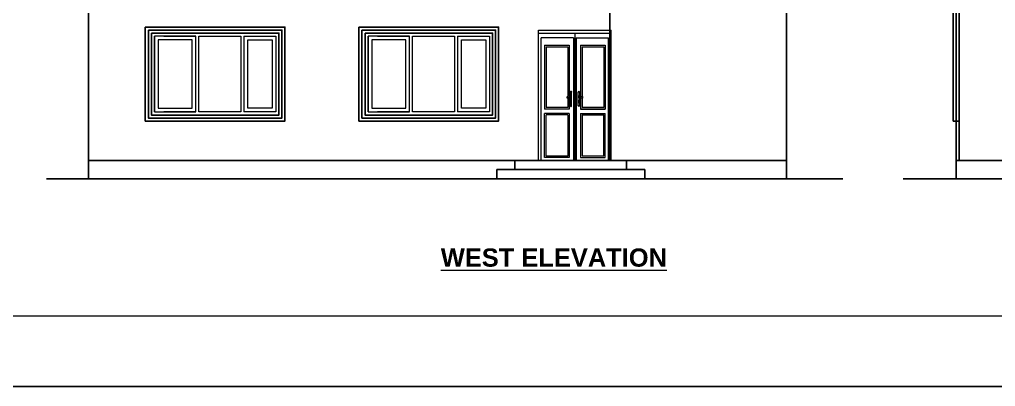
# Model space of a CAD drawing. Header units: inches. Extents: x -2812 to 9774, y -15726 to -746.
# Drawn here: x 3160 to 3803, y -9492 to -9250 of the extents above; entities that cross this region are included whole.
import ezdxf

# ---------------------------------------------------------------- set-up
doc = ezdxf.new("R2010")
doc.units = ezdxf.units.IN
doc.header["$LTSCALE"] = 17
doc.header["$MEASUREMENT"] = 0
for name, color, linetype, lineweight in [('ELE1', 3, 'Continuous', 9), ('ELEVATION', 7, 'Continuous', 25), ('furnitures', 45, 'Continuous', 9), ('OUTLINE', 1, 'Continuous', 25), ('TEXT', 231, 'Continuous', 20), ('WINDOW FRAME', 161, 'Continuous', 20)]:
    doc.layers.add(name, color=color, linetype=linetype, lineweight=lineweight)

# ---------------------------------------------------------------- blocks, each defined once
blk = doc.blocks.new('DSFFDFFD')
at = {"layer": 'ELEVATION', "linetype": 'Continuous'}
for p, q in [((-9566.27, -3437), (-9650.27, -3437)), ((-9650.27, -3437), (-9650.27, -3491)), ((-9566.27, -3491), (-9566.27, -3437)), ((-9650.27, -3491), (-9566.27, -3491))]:
    blk.add_line(p, q, dxfattribs=at)
at = {"layer": 'WINDOW FRAME'}
for p, q in [((-9627.27, -3439), (-9648.27, -3439)), ((-9648.27, -3439), (-9648.27, -3489)), ((-9627.27, -3439), (-9627.27, -3489)), ((-9597.57, -3439), (-9625.27, -3439)), ((-9625.27, -3439), (-9625.27, -3489)), ((-9597.57, -3489), (-9597.57, -3439)), ((-9574.57, -3439), (-9595.57, -3439)), ((-9595.57, -3489), (-9595.57, -3439)), ((-9595.57, -3439), (-9568.27, -3439)), ((-9595.57, -3489), (-9595.57, -3439)), ((-9568.27, -3489), (-9568.27, -3439)), ((-9568.27, -3439), (-9568.27, -3489)), ((-9629.77, -3441.5), (-9645.77, -3441.5)), ((-9645.77, -3441.5), (-9645.77, -3486.5)), ((-9629.77, -3486.5), (-9629.77, -3441.5)), ((-9593.07, -3441.5), (-9570.77, -3441.5)), ((-9593.07, -3486.5), (-9593.07, -3441.5)), ((-9570.77, -3441.5), (-9570.77, -3486.5)), ((-9648.27, -3489), (-9627.27, -3489)), ((-9645.77, -3486.5), (-9629.77, -3486.5)), ((-9625.27, -3489), (-9597.57, -3489)), ((-9595.57, -3489), (-9574.57, -3489)), ((-9568.27, -3489), (-9595.57, -3489)), ((-9570.77, -3486.5), (-9593.07, -3486.5))]:
    blk.add_line(p, q, dxfattribs=at)
blk = doc.blocks.new('SDSSSD')
at = {"layer": 'furnitures'}
for p, q in [((-7534, -3521), (-7534, -3435)), ((-7534, -3435), (-7486, -3435)), ((-7534, -3437), (-7486, -3437)), ((-7534, -3437), (-7486, -3437)), ((-7534, -3437), (-7486, -3437)), ((-7510, -3437), (-7510, -3521)), ((-7486, -3521), (-7486, -3435)), ((-7532.11, -3521), (-7532.11, -3440.2)), ((-7510.9, -3440.2), (-7532.11, -3440.2)), ((-7530, -3444.98), (-7530, -3487.12)), ((-7529.92, -3444.98), (-7513.74, -3444.98)), ((-7529, -3445.98), (-7529, -3486.12)), ((-7528.92, -3445.98), (-7514.65, -3445.98)), ((-7514.74, -3445.98), (-7514.74, -3478.75)), ((-7513.74, -3444.98), (-7513.74, -3478.66)), ((-7510.9, -3440.2), (-7510.9, -3521)), ((-7509.1, -3440.2), (-7509.1, -3521)), ((-7509.1, -3440.2), (-7487.89, -3440.2)), ((-7506.26, -3444.98), (-7506.26, -3478.66)), ((-7506.26, -3444.98), (-7490.08, -3444.98)), ((-7505.26, -3445.98), (-7505.26, -3478.75)), ((-7505.26, -3445.98), (-7491, -3445.98)), ((-7491, -3445.98), (-7491, -3486.12)), ((-7490, -3444.98), (-7490, -3487.12)), ((-7487.89, -3521), (-7487.89, -3440.2)), ((-7513.06, -3476.02), (-7513.02, -3475.68)), ((-7513.06, -3476.02), (-7513.06, -3478.6)), ((-7513.02, -3475.68), (-7512.89, -3475.4)), ((-7512.89, -3475.4), (-7512.7, -3475.25)), ((-7512.7, -3475.25), (-7512.5, -3475.25)), ((-7512.68, -3475.93), (-7512.7, -3476.04)), ((-7512.7, -3476.04), (-7512.68, -3476.14)), ((-7512.69, -3476.04), (-7512.67, -3475.94)), ((-7512.67, -3476.13), (-7512.69, -3476.04)), ((-7512.63, -3475.87), (-7512.68, -3475.93)), ((-7512.68, -3476.14), (-7512.63, -3476.2)), ((-7512.67, -3475.94), (-7512.63, -3475.89)), ((-7512.63, -3476.18), (-7512.67, -3476.13)), ((-7512.57, -3475.87), (-7512.63, -3475.87)), ((-7512.63, -3475.89), (-7512.57, -3475.89)), ((-7512.57, -3476.18), (-7512.63, -3476.18)), ((-7512.63, -3476.2), (-7512.57, -3476.2)), ((-7512.51, -3475.93), (-7512.57, -3475.87)), ((-7512.57, -3475.89), (-7512.52, -3475.94)), ((-7512.52, -3476.13), (-7512.57, -3476.18)), ((-7512.57, -3476.2), (-7512.51, -3476.14)), ((-7512.52, -3475.94), (-7512.51, -3476.04)), ((-7512.51, -3476.04), (-7512.52, -3476.13)), ((-7512.5, -3476.04), (-7512.51, -3475.93)), ((-7512.51, -3476.14), (-7512.5, -3476.04)), ((-7512.5, -3475.25), (-7512.31, -3475.4)), ((-7512.31, -3475.4), (-7512.18, -3475.68)), ((-7512.18, -3475.68), (-7512.13, -3476.02)), ((-7512.13, -3484.61), (-7512.13, -3476.02)), ((-7507.82, -3475.68), (-7507.87, -3476.02)), ((-7507.87, -3484.61), (-7507.87, -3476.02)), ((-7507.69, -3475.4), (-7507.82, -3475.68)), ((-7507.5, -3475.25), (-7507.69, -3475.4)), ((-7507.3, -3475.25), (-7507.5, -3475.25)), ((-7507.5, -3476.04), (-7507.49, -3475.93)), ((-7507.49, -3476.14), (-7507.5, -3476.04)), ((-7507.49, -3475.93), (-7507.43, -3475.87)), ((-7507.48, -3475.94), (-7507.49, -3476.04)), ((-7507.49, -3476.04), (-7507.48, -3476.13)), ((-7507.43, -3476.2), (-7507.49, -3476.14)), ((-7507.43, -3475.89), (-7507.48, -3475.94)), ((-7507.48, -3476.13), (-7507.43, -3476.18)), ((-7507.43, -3475.87), (-7507.37, -3475.87)), ((-7507.37, -3475.89), (-7507.43, -3475.89)), ((-7507.43, -3476.18), (-7507.37, -3476.18)), ((-7507.37, -3476.2), (-7507.43, -3476.2)), ((-7507.37, -3475.87), (-7507.32, -3475.93)), ((-7507.33, -3475.94), (-7507.37, -3475.89)), ((-7507.37, -3476.18), (-7507.33, -3476.13)), ((-7507.32, -3476.14), (-7507.37, -3476.2)), ((-7507.31, -3476.04), (-7507.33, -3475.94)), ((-7507.33, -3476.13), (-7507.31, -3476.04)), ((-7507.32, -3475.93), (-7507.3, -3476.04)), ((-7507.3, -3476.04), (-7507.32, -3476.14)), ((-7507.11, -3475.4), (-7507.3, -3475.25)), ((-7506.98, -3475.68), (-7507.11, -3475.4)), ((-7506.94, -3476.02), (-7506.98, -3475.68)), ((-7506.94, -3476.02), (-7506.94, -3478.6)), ((-7515.08, -3479.1), (-7515.07, -3479.04)), ((-7515.07, -3479.06), (-7515.08, -3479.11)), ((-7515.08, -3479.1), (-7515.08, -3479.11)), ((-7515.07, -3479.1), (-7515.08, -3479.14)), ((-7515.08, -3479.11), (-7515.08, -3479.14)), ((-7515.08, -3479.14), (-7515.08, -3479.11)), ((-7515.08, -3479.14), (-7515.08, -3479.18)), ((-7515.08, -3479.18), (-7515.08, -3479.24)), ((-7515.08, -3479.24), (-7515.08, -3479.31)), ((-7515.08, -3479.31), (-7515.08, -3479.38)), ((-7515.08, -3479.38), (-7515.08, -3479.45)), ((-7515.08, -3479.45), (-7515.08, -3479.52)), ((-7515.08, -3479.52), (-7515.08, -3479.57)), ((-7515.08, -3479.57), (-7515.08, -3479.62)), ((-7515.08, -3479.62), (-7515.08, -3479.65)), ((-7515.08, -3479.65), (-7515.08, -3479.66)), ((-7515.07, -3479.71), (-7515.08, -3479.66)), ((-7515.04, -3478.94), (-7515.07, -3479.01)), ((-7515.07, -3479.04), (-7515.07, -3479.01)), ((-7515.07, -3479.03), (-7515.07, -3479.03)), ((-7515.07, -3479.06), (-7515.07, -3479.03)), ((-7515.07, -3479.06), (-7515.07, -3479.06)), ((-7515.07, -3479.07), (-7515.07, -3479.06)), ((-7515.07, -3479.1), (-7515.07, -3479.06)), ((-7515.07, -3479.1), (-7515.07, -3479.07)), ((-7515.07, -3479.1), (-7515.07, -3479.1)), ((-7515.07, -3479.22), (-7515.07, -3479.1)), ((-7515.07, -3479.38), (-7515.07, -3479.3)), ((-7515.07, -3479.59), (-7515.07, -3479.45)), ((-7515.07, -3479.71), (-7515.07, -3479.65)), ((-7515.07, -3479.73), (-7515.07, -3479.71)), ((-7515.04, -3479.79), (-7515.07, -3479.73)), ((-7514.99, -3478.9), (-7515.04, -3478.94)), ((-7515.04, -3479.77), (-7514.99, -3479.8)), ((-7515.04, -3479.77), (-7515.04, -3479.79)), ((-7514.99, -3479.81), (-7515.04, -3479.79)), ((-7515.03, -3479.37), (-7514.99, -3479.36)), ((-7515.03, -3479.37), (-7515.03, -3479.47)), ((-7515.03, -3479.47), (-7514.99, -3479.47)), ((-7515, -3479.8), (-7514.99, -3479.81)), ((-7514.99, -3479.8), (-7515, -3479.8)), ((-7514.99, -3478.9), (-7514.71, -3478.73)), ((-7514.99, -3479.36), (-7514.99, -3479.47)), ((-7514.67, -3479.44), (-7514.99, -3479.47)), ((-7514.99, -3479.47), (-7514.99, -3479.58)), ((-7514.67, -3479.57), (-7514.99, -3479.58)), ((-7514.99, -3479.8), (-7514.99, -3479.81)), ((-7514.72, -3479.83), (-7514.99, -3479.8)), ((-7514.71, -3479.85), (-7514.99, -3479.81)), ((-7514.74, -3479.85), (-7514.74, -3486.12)), ((-7514.72, -3479.83), (-7514.71, -3479.85)), ((-7514.42, -3478.71), (-7514.71, -3478.73)), ((-7514.42, -3479.74), (-7514.71, -3479.85)), ((-7514.67, -3479.57), (-7514.67, -3479.44)), ((-7513.77, -3478.67), (-7514.42, -3478.71)), ((-7513.77, -3479.5), (-7514.42, -3479.74)), ((-7514.42, -3479.73), (-7514.42, -3479.73)), ((-7513.74, -3478.66), (-7513.77, -3478.67)), ((-7513.74, -3479.49), (-7513.77, -3479.5)), ((-7513.09, -3478.6), (-7513.74, -3478.66)), ((-7513.74, -3478.66), (-7513.74, -3478.71)), ((-7513.09, -3479.27), (-7513.74, -3479.49)), ((-7513.74, -3479.48), (-7513.74, -3479.49)), ((-7513.74, -3479.49), (-7513.74, -3487.12)), ((-7513.06, -3478.6), (-7513.09, -3478.6)), ((-7513.06, -3479.27), (-7513.09, -3479.27)), ((-7513.06, -3478.6), (-7513.06, -3478.7)), ((-7513, -3478.61), (-7513.06, -3478.6)), ((-7513.06, -3478.77), (-7513.06, -3478.77)), ((-7513.06, -3479.26), (-7513.06, -3479.27)), ((-7513, -3479.26), (-7513.06, -3479.27)), ((-7513.06, -3479.27), (-7513.06, -3484.61)), ((-7513.06, -3484.61), (-7513.02, -3484.95)), ((-7513.02, -3484.95), (-7512.89, -3485.22)), ((-7513, -3478.61), (-7512.92, -3478.61)), ((-7512.92, -3479.26), (-7513, -3479.26)), ((-7512.92, -3478.61), (-7512.84, -3478.61)), ((-7512.84, -3479.25), (-7512.92, -3479.26)), ((-7512.84, -3478.61), (-7512.77, -3478.62)), ((-7512.77, -3479.25), (-7512.84, -3479.25)), ((-7512.77, -3482.67), (-7512.78, -3482.74)), ((-7512.78, -3482.74), (-7512.77, -3482.89)), ((-7512.77, -3478.62), (-7512.71, -3478.62)), ((-7512.71, -3479.24), (-7512.77, -3479.25)), ((-7512.77, -3482.67), (-7512.75, -3482.6)), ((-7512.77, -3482.89), (-7512.72, -3483.01)), ((-7512.76, -3481.47), (-7512.72, -3481.33)), ((-7512.75, -3481.62), (-7512.76, -3481.47)), ((-7512.75, -3481.62), (-7512.72, -3481.69)), ((-7512.75, -3482.6), (-7512.73, -3482.54)), ((-7512.73, -3482.54), (-7512.72, -3482.47)), ((-7512.72, -3481.33), (-7512.64, -3481.25)), ((-7512.71, -3481.7), (-7512.72, -3481.69)), ((-7512.72, -3482.47), (-7512.71, -3482.4)), ((-7512.72, -3483.01), (-7512.64, -3483.08)), ((-7512.71, -3478.62), (-7512.65, -3478.63)), ((-7512.65, -3479.24), (-7512.71, -3479.24)), ((-7512.71, -3481.72), (-7512.71, -3481.7)), ((-7512.7, -3481.73), (-7512.71, -3481.72)), ((-7512.71, -3482.4), (-7512.7, -3482.34)), ((-7512.7, -3478.87), (-7512.68, -3478.81)), ((-7512.7, -3478.93), (-7512.7, -3478.87)), ((-7512.7, -3479), (-7512.7, -3478.93)), ((-7512.68, -3479.05), (-7512.7, -3479)), ((-7512.7, -3481.75), (-7512.7, -3481.73)), ((-7512.69, -3481.77), (-7512.7, -3481.75)), ((-7512.7, -3482.34), (-7512.69, -3482.27)), ((-7512.68, -3484.5), (-7512.7, -3484.61)), ((-7512.7, -3484.61), (-7512.68, -3484.71)), ((-7512.69, -3481.79), (-7512.69, -3481.77)), ((-7512.69, -3481.81), (-7512.69, -3481.79)), ((-7512.68, -3481.85), (-7512.69, -3481.81)), ((-7512.69, -3482.27), (-7512.68, -3482.2)), ((-7512.69, -3484.61), (-7512.67, -3484.52)), ((-7512.67, -3484.7), (-7512.69, -3484.61)), ((-7512.68, -3478.81), (-7512.66, -3478.76)), ((-7512.66, -3479.1), (-7512.68, -3479.05)), ((-7512.68, -3481.97), (-7512.68, -3481.85)), ((-7512.67, -3482.1), (-7512.68, -3481.97)), ((-7512.68, -3482.2), (-7512.67, -3482.1)), ((-7512.63, -3484.44), (-7512.68, -3484.5)), ((-7512.68, -3484.71), (-7512.63, -3484.77)), ((-7512.67, -3484.52), (-7512.63, -3484.46)), ((-7512.63, -3484.76), (-7512.67, -3484.7)), ((-7512.66, -3478.76), (-7512.65, -3478.75)), ((-7512.63, -3479.14), (-7512.66, -3479.1)), ((-7512.65, -3478.63), (-7512.61, -3478.63)), ((-7512.61, -3479.23), (-7512.65, -3479.24)), ((-7512.64, -3481.25), (-7512.55, -3481.25)), ((-7512.64, -3483.08), (-7512.55, -3483.08)), ((-7512.59, -3479.17), (-7512.63, -3479.14)), ((-7512.57, -3484.44), (-7512.63, -3484.44)), ((-7512.63, -3484.46), (-7512.57, -3484.46)), ((-7512.57, -3484.76), (-7512.63, -3484.76)), ((-7512.63, -3484.77), (-7512.57, -3484.77)), ((-7512.62, -3478.71), (-7512.59, -3478.7)), ((-7512.61, -3478.63), (-7512.58, -3478.64)), ((-7512.58, -3479.23), (-7512.61, -3479.23)), ((-7512.59, -3478.7), (-7512.56, -3478.69)), ((-7512.56, -3479.18), (-7512.59, -3479.17)), ((-7512.58, -3478.64), (-7512.56, -3478.64)), ((-7512.56, -3479.23), (-7512.58, -3479.23)), ((-7512.51, -3484.5), (-7512.57, -3484.44)), ((-7512.57, -3484.46), (-7512.52, -3484.52)), ((-7512.52, -3484.7), (-7512.57, -3484.76)), ((-7512.57, -3484.77), (-7512.51, -3484.71)), ((-7512.51, -3478.65), (-7512.56, -3478.64)), ((-7512.56, -3478.69), (-7512.52, -3478.7)), ((-7512.52, -3479.17), (-7512.56, -3479.18)), ((-7512.56, -3479.23), (-7512.51, -3479.22)), ((-7512.55, -3481.25), (-7512.48, -3481.33)), ((-7512.55, -3483.08), (-7512.48, -3483.01)), ((-7512.52, -3478.7), (-7512.49, -3478.72)), ((-7512.49, -3479.14), (-7512.52, -3479.17)), ((-7512.52, -3481.85), (-7512.51, -3481.81)), ((-7512.52, -3481.97), (-7512.52, -3481.85)), ((-7512.52, -3482.1), (-7512.52, -3481.97)), ((-7512.52, -3482.2), (-7512.52, -3482.1)), ((-7512.51, -3482.27), (-7512.52, -3482.2)), ((-7512.52, -3484.52), (-7512.51, -3484.61)), ((-7512.51, -3484.61), (-7512.52, -3484.7)), ((-7512.47, -3478.68), (-7512.51, -3478.65)), ((-7512.51, -3479.22), (-7512.47, -3479.19)), ((-7512.51, -3481.77), (-7512.5, -3481.75)), ((-7512.51, -3481.79), (-7512.51, -3481.77)), ((-7512.51, -3481.81), (-7512.51, -3481.79)), ((-7512.5, -3482.34), (-7512.51, -3482.27)), ((-7512.5, -3484.61), (-7512.51, -3484.5)), ((-7512.51, -3484.71), (-7512.5, -3484.61)), ((-7512.5, -3481.73), (-7512.49, -3481.72)), ((-7512.5, -3481.75), (-7512.5, -3481.73)), ((-7512.49, -3482.4), (-7512.5, -3482.34)), ((-7512.49, -3478.72), (-7512.48, -3478.73)), ((-7512.46, -3479.1), (-7512.49, -3479.14)), ((-7512.49, -3481.72), (-7512.48, -3481.7)), ((-7512.48, -3482.47), (-7512.49, -3482.4)), ((-7512.48, -3481.33), (-7512.44, -3481.47)), ((-7512.45, -3481.62), (-7512.48, -3481.69)), ((-7512.48, -3481.7), (-7512.48, -3481.69)), ((-7512.46, -3482.54), (-7512.48, -3482.47)), ((-7512.48, -3483.01), (-7512.42, -3482.89)), ((-7512.44, -3478.73), (-7512.47, -3478.68)), ((-7512.47, -3479.19), (-7512.44, -3479.14)), ((-7512.45, -3479.08), (-7512.46, -3479.1)), ((-7512.45, -3482.6), (-7512.46, -3482.54)), ((-7512.45, -3478.78), (-7512.43, -3478.81)), ((-7512.44, -3481.47), (-7512.45, -3481.62)), ((-7512.43, -3482.67), (-7512.45, -3482.6)), ((-7512.43, -3478.73), (-7512.44, -3478.73)), ((-7512.43, -3479.13), (-7512.44, -3479.14)), ((-7512.41, -3478.79), (-7512.43, -3478.73)), ((-7512.43, -3478.81), (-7512.42, -3478.87)), ((-7512.43, -3479.13), (-7512.41, -3479.08)), ((-7512.43, -3482.67), (-7512.41, -3482.74)), ((-7512.42, -3478.87), (-7512.41, -3478.93)), ((-7512.41, -3478.93), (-7512.42, -3479)), ((-7512.42, -3479), (-7512.42, -3479.01)), ((-7512.42, -3482.89), (-7512.41, -3482.74)), ((-7512.39, -3478.86), (-7512.41, -3478.79)), ((-7512.41, -3479.08), (-7512.39, -3479.01)), ((-7512.38, -3478.93), (-7512.39, -3478.86)), ((-7512.39, -3479.01), (-7512.38, -3478.93)), ((-7512.31, -3485.22), (-7512.18, -3484.95)), ((-7512.18, -3484.95), (-7512.13, -3484.61)), ((-7507.82, -3484.95), (-7507.87, -3484.61)), ((-7507.69, -3485.22), (-7507.82, -3484.95)), ((-7507.62, -3478.93), (-7507.61, -3478.86)), ((-7507.61, -3479.01), (-7507.62, -3478.93)), ((-7507.61, -3478.86), (-7507.59, -3478.79)), ((-7507.59, -3479.08), (-7507.61, -3479.01)), ((-7507.59, -3478.79), (-7507.57, -3478.73)), ((-7507.58, -3478.87), (-7507.59, -3478.93)), ((-7507.59, -3478.93), (-7507.58, -3479)), ((-7507.57, -3479.13), (-7507.59, -3479.08)), ((-7507.57, -3482.67), (-7507.59, -3482.74)), ((-7507.58, -3482.89), (-7507.59, -3482.74)), ((-7507.57, -3478.81), (-7507.58, -3478.87)), ((-7507.58, -3479), (-7507.58, -3479.01)), ((-7507.52, -3483.01), (-7507.58, -3482.89)), ((-7507.57, -3478.73), (-7507.56, -3478.73)), ((-7507.55, -3478.78), (-7507.57, -3478.81)), ((-7507.57, -3479.13), (-7507.56, -3479.14)), ((-7507.57, -3482.67), (-7507.55, -3482.6)), ((-7507.56, -3478.73), (-7507.53, -3478.68)), ((-7507.53, -3479.19), (-7507.56, -3479.14)), ((-7507.52, -3481.33), (-7507.56, -3481.47)), ((-7507.56, -3481.47), (-7507.55, -3481.62)), ((-7507.55, -3479.08), (-7507.54, -3479.1)), ((-7507.55, -3481.62), (-7507.52, -3481.69)), ((-7507.55, -3482.6), (-7507.54, -3482.54)), ((-7507.54, -3479.1), (-7507.51, -3479.14)), ((-7507.54, -3482.54), (-7507.52, -3482.47)), ((-7507.53, -3478.68), (-7507.49, -3478.65)), ((-7507.49, -3479.22), (-7507.53, -3479.19)), ((-7507.51, -3478.72), (-7507.52, -3478.73)), ((-7507.45, -3481.25), (-7507.52, -3481.33)), ((-7507.52, -3481.7), (-7507.52, -3481.69)), ((-7507.51, -3481.72), (-7507.52, -3481.7)), ((-7507.52, -3482.47), (-7507.51, -3482.4)), ((-7507.45, -3483.08), (-7507.52, -3483.01)), ((-7507.48, -3478.7), (-7507.51, -3478.72)), ((-7507.51, -3479.14), (-7507.48, -3479.17)), ((-7507.5, -3481.73), (-7507.51, -3481.72)), ((-7507.51, -3482.4), (-7507.5, -3482.34)), ((-7507.5, -3481.75), (-7507.5, -3481.73)), ((-7507.49, -3481.77), (-7507.5, -3481.75)), ((-7507.5, -3482.34), (-7507.49, -3482.27)), ((-7507.5, -3484.61), (-7507.49, -3484.5)), ((-7507.49, -3484.71), (-7507.5, -3484.61)), ((-7507.49, -3478.65), (-7507.44, -3478.64)), ((-7507.44, -3479.23), (-7507.49, -3479.22)), ((-7507.49, -3481.79), (-7507.49, -3481.77)), ((-7507.49, -3481.81), (-7507.49, -3481.79)), ((-7507.48, -3481.85), (-7507.49, -3481.81)), ((-7507.49, -3482.27), (-7507.48, -3482.2)), ((-7507.49, -3484.5), (-7507.43, -3484.44)), ((-7507.48, -3484.52), (-7507.49, -3484.61)), ((-7507.49, -3484.61), (-7507.48, -3484.7)), ((-7507.43, -3484.77), (-7507.49, -3484.71)), ((-7507.44, -3478.69), (-7507.48, -3478.7)), ((-7507.48, -3479.17), (-7507.44, -3479.18)), ((-7507.48, -3481.97), (-7507.48, -3481.85)), ((-7507.48, -3482.1), (-7507.48, -3481.97)), ((-7507.48, -3482.2), (-7507.48, -3482.1)), ((-7507.43, -3484.46), (-7507.48, -3484.52)), ((-7507.48, -3484.7), (-7507.43, -3484.76)), ((-7507.36, -3481.25), (-7507.45, -3481.25)), ((-7507.36, -3483.08), (-7507.45, -3483.08)), ((-7507.42, -3478.64), (-7507.44, -3478.64)), ((-7507.41, -3478.7), (-7507.44, -3478.69)), ((-7507.44, -3479.18), (-7507.41, -3479.17)), ((-7507.44, -3479.23), (-7507.42, -3479.23)), ((-7507.43, -3484.44), (-7507.37, -3484.44)), ((-7507.37, -3484.46), (-7507.43, -3484.46)), ((-7507.43, -3484.76), (-7507.37, -3484.76)), ((-7507.37, -3484.77), (-7507.43, -3484.77)), ((-7507.39, -3478.63), (-7507.42, -3478.64)), ((-7507.42, -3479.23), (-7507.39, -3479.23)), ((-7507.38, -3478.71), (-7507.41, -3478.7)), ((-7507.41, -3479.17), (-7507.37, -3479.14)), ((-7507.35, -3478.63), (-7507.39, -3478.63)), ((-7507.39, -3479.23), (-7507.35, -3479.24)), ((-7507.37, -3479.14), (-7507.34, -3479.1)), ((-7507.37, -3484.44), (-7507.32, -3484.5)), ((-7507.33, -3484.52), (-7507.37, -3484.46)), ((-7507.37, -3484.76), (-7507.33, -3484.7)), ((-7507.32, -3484.71), (-7507.37, -3484.77)), ((-7507.28, -3481.33), (-7507.36, -3481.25)), ((-7507.28, -3483.01), (-7507.36, -3483.08)), ((-7507.29, -3478.62), (-7507.35, -3478.63)), ((-7507.34, -3478.76), (-7507.35, -3478.75)), ((-7507.35, -3479.24), (-7507.29, -3479.24)), ((-7507.32, -3478.81), (-7507.34, -3478.76)), ((-7507.34, -3479.1), (-7507.32, -3479.05)), ((-7507.33, -3482.1), (-7507.32, -3481.97)), ((-7507.32, -3482.2), (-7507.33, -3482.1)), ((-7507.31, -3484.61), (-7507.33, -3484.52)), ((-7507.33, -3484.7), (-7507.31, -3484.61)), ((-7507.3, -3478.87), (-7507.32, -3478.81)), ((-7507.32, -3479.05), (-7507.3, -3479)), ((-7507.32, -3481.85), (-7507.31, -3481.81)), ((-7507.32, -3481.97), (-7507.32, -3481.85)), ((-7507.31, -3482.27), (-7507.32, -3482.2)), ((-7507.32, -3484.5), (-7507.3, -3484.61)), ((-7507.3, -3484.61), (-7507.32, -3484.71)), ((-7507.31, -3481.77), (-7507.3, -3481.75)), ((-7507.31, -3481.79), (-7507.31, -3481.77)), ((-7507.31, -3481.81), (-7507.31, -3481.79)), ((-7507.3, -3482.34), (-7507.31, -3482.27)), ((-7507.3, -3478.93), (-7507.3, -3478.87)), ((-7507.3, -3479), (-7507.3, -3478.93)), ((-7507.3, -3481.73), (-7507.29, -3481.72)), ((-7507.3, -3481.75), (-7507.3, -3481.73)), ((-7507.29, -3482.4), (-7507.3, -3482.34)), ((-7507.23, -3478.62), (-7507.29, -3478.62)), ((-7507.29, -3479.24), (-7507.23, -3479.25)), ((-7507.29, -3481.7), (-7507.28, -3481.69)), ((-7507.29, -3481.72), (-7507.29, -3481.7)), ((-7507.28, -3482.47), (-7507.29, -3482.4)), ((-7507.24, -3481.47), (-7507.28, -3481.33)), ((-7507.25, -3481.62), (-7507.28, -3481.69)), ((-7507.27, -3482.54), (-7507.28, -3482.47)), ((-7507.23, -3482.89), (-7507.28, -3483.01)), ((-7507.25, -3482.6), (-7507.27, -3482.54)), ((-7507.25, -3481.62), (-7507.24, -3481.47)), ((-7507.23, -3482.67), (-7507.25, -3482.6)), ((-7507.16, -3478.61), (-7507.23, -3478.62)), ((-7507.23, -3479.25), (-7507.16, -3479.25)), ((-7507.23, -3482.67), (-7507.22, -3482.74)), ((-7507.22, -3482.74), (-7507.23, -3482.89)), ((-7507.08, -3478.61), (-7507.16, -3478.61)), ((-7507.16, -3479.25), (-7507.08, -3479.26)), ((-7506.98, -3484.95), (-7507.11, -3485.22)), ((-7507, -3478.61), (-7507.08, -3478.61)), ((-7507.08, -3479.26), (-7507, -3479.26)), ((-7507, -3478.61), (-7506.94, -3478.6)), ((-7507, -3479.26), (-7506.94, -3479.27)), ((-7506.94, -3484.61), (-7506.98, -3484.95)), ((-7506.94, -3478.6), (-7506.94, -3478.7)), ((-7506.94, -3478.6), (-7506.91, -3478.6)), ((-7506.94, -3478.77), (-7506.94, -3478.77)), ((-7506.94, -3479.26), (-7506.94, -3479.27)), ((-7506.94, -3479.27), (-7506.94, -3484.61)), ((-7506.94, -3479.27), (-7506.91, -3479.27)), ((-7506.91, -3478.6), (-7506.26, -3478.66)), ((-7506.91, -3479.27), (-7506.26, -3479.49)), ((-7506.26, -3478.66), (-7506.23, -3478.67)), ((-7506.26, -3478.66), (-7506.26, -3478.71)), ((-7506.26, -3479.48), (-7506.26, -3479.49)), ((-7506.26, -3479.49), (-7506.23, -3479.5)), ((-7506.26, -3479.49), (-7506.26, -3487.12)), ((-7506.23, -3478.67), (-7505.58, -3478.71)), ((-7506.23, -3479.5), (-7505.58, -3479.74)), ((-7505.58, -3478.71), (-7505.29, -3478.73)), ((-7505.58, -3479.73), (-7505.58, -3479.73)), ((-7505.58, -3479.74), (-7505.29, -3479.85)), ((-7505.33, -3479.57), (-7505.33, -3479.44)), ((-7505.33, -3479.44), (-7505.01, -3479.47)), ((-7505.33, -3479.57), (-7505.01, -3479.58)), ((-7505.01, -3478.9), (-7505.29, -3478.73)), ((-7505.29, -3479.85), (-7505.01, -3479.81)), ((-7505.28, -3479.83), (-7505.29, -3479.85)), ((-7505.28, -3479.83), (-7505.01, -3479.8)), ((-7505.26, -3479.85), (-7505.26, -3486.12)), ((-7505.01, -3478.9), (-7504.96, -3478.94)), ((-7505.01, -3479.36), (-7505.01, -3479.47)), ((-7504.97, -3479.37), (-7505.01, -3479.36)), ((-7505.01, -3479.47), (-7505.01, -3479.58)), ((-7504.97, -3479.47), (-7505.01, -3479.47)), ((-7504.96, -3479.77), (-7505.01, -3479.8)), ((-7505.01, -3479.81), (-7504.96, -3479.79)), ((-7505, -3479.8), (-7505.01, -3479.81)), ((-7505.01, -3479.8), (-7505.01, -3479.81)), ((-7505.01, -3479.8), (-7505, -3479.8)), ((-7504.97, -3479.37), (-7504.97, -3479.47)), ((-7504.96, -3478.94), (-7504.93, -3479.01)), ((-7504.96, -3479.79), (-7504.93, -3479.73)), ((-7504.96, -3479.77), (-7504.96, -3479.79)), ((-7504.93, -3479.04), (-7504.93, -3479.01)), ((-7504.93, -3479.03), (-7504.93, -3479.03)), ((-7504.93, -3479.06), (-7504.93, -3479.03)), ((-7504.92, -3479.1), (-7504.93, -3479.04)), ((-7504.93, -3479.06), (-7504.93, -3479.06)), ((-7504.93, -3479.07), (-7504.93, -3479.06)), ((-7504.93, -3479.06), (-7504.92, -3479.11)), ((-7504.93, -3479.1), (-7504.93, -3479.06)), ((-7504.93, -3479.1), (-7504.93, -3479.07)), ((-7504.93, -3479.1), (-7504.93, -3479.1)), ((-7504.93, -3479.1), (-7504.92, -3479.14)), ((-7504.93, -3479.22), (-7504.93, -3479.1)), ((-7504.93, -3479.38), (-7504.93, -3479.3)), ((-7504.93, -3479.59), (-7504.93, -3479.45)), ((-7504.93, -3479.71), (-7504.93, -3479.65)), ((-7504.93, -3479.71), (-7504.92, -3479.66)), ((-7504.93, -3479.73), (-7504.93, -3479.71)), ((-7504.92, -3479.1), (-7504.92, -3479.11)), ((-7504.92, -3479.11), (-7504.92, -3479.14)), ((-7504.92, -3479.14), (-7504.92, -3479.11)), ((-7504.92, -3479.14), (-7504.92, -3479.18)), ((-7504.92, -3479.18), (-7504.92, -3479.24)), ((-7504.92, -3479.24), (-7504.92, -3479.31)), ((-7504.92, -3479.31), (-7504.92, -3479.38)), ((-7504.92, -3479.38), (-7504.92, -3479.45)), ((-7504.92, -3479.45), (-7504.92, -3479.52)), ((-7504.92, -3479.52), (-7504.92, -3479.57)), ((-7504.92, -3479.57), (-7504.92, -3479.62)), ((-7504.92, -3479.62), (-7504.92, -3479.65)), ((-7504.92, -3479.65), (-7504.92, -3479.66)), ((-7513.74, -3487.12), (-7530, -3487.12)), ((-7513.74, -3489.98), (-7530, -3489.98)), ((-7530, -3519.1), (-7530, -3489.98)), ((-7514.74, -3486.12), (-7529, -3486.12)), ((-7514.74, -3490.98), (-7529, -3490.98)), ((-7529, -3518.1), (-7529, -3490.98)), ((-7514.74, -3490.98), (-7514.74, -3518.1)), ((-7513.74, -3489.98), (-7513.74, -3519.1)), ((-7512.89, -3485.22), (-7512.7, -3485.38)), ((-7512.7, -3485.38), (-7512.5, -3485.38)), ((-7512.5, -3485.38), (-7512.31, -3485.22)), ((-7507.5, -3485.38), (-7507.69, -3485.22)), ((-7507.3, -3485.38), (-7507.5, -3485.38)), ((-7507.11, -3485.22), (-7507.3, -3485.38)), ((-7506.26, -3487.12), (-7490, -3487.12)), ((-7490, -3487.12), (-7506.26, -3487.12)), ((-7506.26, -3489.98), (-7506.26, -3519)), ((-7506.26, -3489.98), (-7490, -3489.98)), ((-7491, -3486.12), (-7505.26, -3486.12)), ((-7505.26, -3490.98), (-7505.26, -3518)), ((-7505.26, -3490.98), (-7491, -3490.98)), ((-7491, -3518), (-7491, -3490.98)), ((-7490, -3519), (-7490, -3489.98)), ((-7534, -3521), (-7534, -3513.94)), ((-7534, -3521), (-7486, -3521)), ((-7513.74, -3519.1), (-7530, -3519.1)), ((-7514.74, -3518.1), (-7529, -3518.1)), ((-7506.26, -3519), (-7490, -3519)), ((-7505.26, -3518), (-7491, -3518))]:
    blk.add_line(p, q, dxfattribs=at)

msp = doc.modelspace()

# ---------------------------------------------------------------- linework, layer by layer
at = {"layer": 'Defpoints'}
msp.add_lwpolyline([(5451.85, -7244.21), (2274.25, -7244.21), (2274.25, -9492.18), (5451.85, -9492.18)], close=True, dxfattribs=at)
at = {"layer": 'ELE1'}
msp.add_lwpolyline([(2320.56, -7290.53), (5405.53, -7290.53), (5405.53, -9445.86), (2320.56, -9445.86)], close=True, dxfattribs=at)
at = {"layer": 'OUTLINE'}
for p, q in [((3205.02, -9355.16), (3205.02, -9009.16)), ((3548.5, -9343.16), (3548.5, -9236.16)), ((3665.02, -9355.16), (3665.02, -9235.16)), ((3774.76, -9317.16), (3774.76, -9236.16)), ((3776.76, -9355.16), (3776.76, -9236.16)), ((3778.76, -9343.16), (3778.76, -9236.16)), ((3778.76, -9317.16), (3774.76, -9317.16)), ((3665.02, -9343.16), (3205.02, -9343.16)), ((3486.02, -9343.16), (3486.02, -9349.16)), ((3559.52, -9343.16), (3559.52, -9349.16)), ((3776.76, -9343.16), (4238.76, -9343.16)), ((3702.02, -9355.16), (3177.52, -9355.16)), ((3474.02, -9349.16), (3474.02, -9355.16)), ((3474.02, -9349.16), (3571.52, -9349.16)), ((3571.52, -9349.16), (3571.52, -9355.16)), ((3741.76, -9355.16), (4266.26, -9355.16))]:
    msp.add_line(p, q, dxfattribs=at)
for points in [[(3242.52, -9255.16), (3334.52, -9255.16), (3334.52, -9317.16), (3242.52, -9317.16)], [(3244.52, -9257.16), (3332.52, -9257.16), (3332.52, -9315.16), (3244.52, -9315.16)], [(3383.26, -9255.16), (3475.26, -9255.16), (3475.26, -9317.16), (3383.26, -9317.16)], [(3385.26, -9257.16), (3473.26, -9257.16), (3473.26, -9315.16), (3385.26, -9315.16)], [(3246.52, -9259.16), (3330.52, -9259.16), (3330.52, -9313.16), (3246.52, -9313.16)], [(3387.26, -9259.16), (3471.26, -9259.16), (3471.26, -9313.16), (3387.26, -9313.16)]]:
    msp.add_lwpolyline(points, close=True, dxfattribs=at)

# ---------------------------------------------------------------- block references
msp.add_blockref('SDSSSD', (11035.52, -5822.16), dxfattribs=at)
at = {"layer": 'OUTLINE', "xscale": -1}
for p in [(-6319.75, -5822.16), (-6179.01, -5822.16)]:
    msp.add_blockref('DSFFDFFD', p, dxfattribs=at)

# ---------------------------------------------------------------- texts
at = {"layer": 'TEXT', "insert": (3511.69, -9401.16), "char_height": 12, "width": 396.2985, "attachment_point": 2}
msp.add_mtext('{\\fArial|b1|i0|c0|p34;\\LWEST ELEVATION}', dxfattribs=at)

doc.saveas('drawing.dxf')
